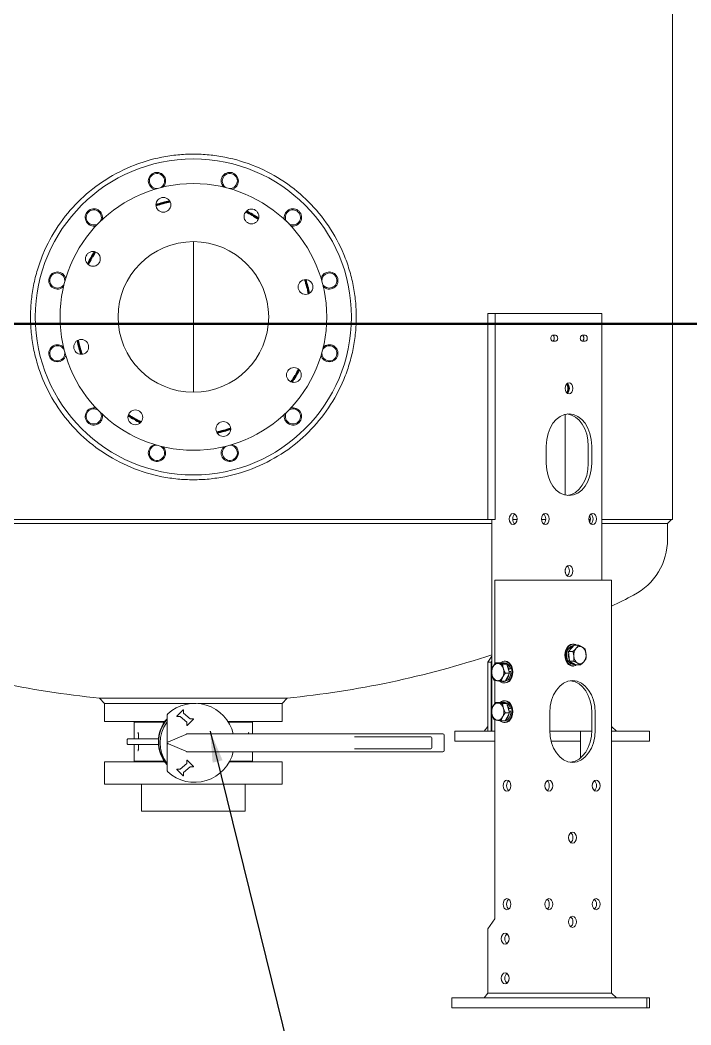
# Model space of a CAD drawing. Header units: inches. Extents: x 20 to 536, y 8 to 344.
# Drawn here: x 251.6 to 285.5, y 43.4 to 94.2 of the extents above; entities that cross this region are included whole.
import ezdxf

# ---------------------------------------------------------------- set-up
doc = ezdxf.new("R2010")
doc.units = ezdxf.units.IN
doc.header["$LTSCALE"] = 16
doc.header["$MEASUREMENT"] = 0
doc.linetypes.add('DOUBLE_DASH_CHAIN', pattern=[1.2403, 0.6614, -0.0827, 0.1654, -0.0827, 0.1654, -0.0827])
for name, color, linetype, lineweight in [('Section Line', 7, 'DOUBLE_DASH_CHAIN', 50), ('Symbol (ANSI)', 7, 'Continuous', 25), ('Visible (ANSI)', 7, 'Continuous', 50)]:
    doc.layers.add(name, color=color, linetype=linetype, lineweight=lineweight)
doc.styles.add('MEMCOR Medium', font='arial.ttf')
doc.dimstyles.new('Default (ANSI)$7', dxfattribs={"dimscale": 16, "dimtxt": 0.15, "dimasz": 0.098425, "dimexe": 0.125, "dimexo": 0.0625, "dimgap": 0.031496, "dimtad": 0, "dimtih": 1, "dimtoh": 1, "dimdec": 4, "dimrnd": 1e-08, "dimzin": 3, "dimdsep": 46, "dimlunit": 5, "dimtxsty": 'MEMCOR Medium', "dimcen": 0.09, "dimdle": 0.393701, "dimclrd": 256, "dimclre": 256, "dimclrt": 256, "dimadec": 0, "dimazin": 1, "dimtfac": 0.8, "dimtofl": 0, "dimtmove": 0, "dimatfit": 3, "dimfxl": 1, "dimfrac": 1, "dimtolj": 1, "dimtzin": 4, "dimlwd": -1, "dimlwe": -1, "dimarcsym": 0})

# ---------------------------------------------------------------- blocks, each defined once
blk = doc.blocks.new('2dTransSection0')
at = {"layer": 'Section Line', "linetype": 'DOUBLE_DASH_CHAIN', "ltscale": 0.544024}
blk.add_line((14.4706, 4.9287), (18.2002, 4.9287), dxfattribs=at)
at = {"layer": 'Section Line', "linetype": 'Continuous'}
blk.add_line((17.8443, 4.9287), (18.2002, 4.9287), dxfattribs=at)

msp = doc.modelspace()

# ---------------------------------------------------------------- linework, layer by layer
at = {"layer": 'Visible (ANSI)', "linetype": 'Continuous', "lineweight": 18}
for p, q in [((284.61785, 95.45079), (284.61785, 68.95079)), ((260.36814, 83.01329), (260.36814, 75.38829)), ((260.36814, 75.38829), (260.36814, 83.01329)), ((275.26363, 79.37279), (275.63689, 79.37279)), ((275.26363, 79.37279), (275.26363, 68.95079)), ((275.63689, 79.37279), (276.94736, 79.37279)), ((275.63689, 79.37279), (275.63689, 68.95079)), ((276.94736, 79.37279), (277.92317, 79.37279)), ((277.92317, 79.37279), (280.83645, 79.37279)), ((280.83645, 79.37279), (281.03854, 79.37279)), ((281.03854, 65.86879), (281.03854, 79.37279)), ((278.5631, 78.27779), (278.69745, 78.27779)), ((278.69745, 77.96779), (278.5631, 77.96779)), ((280.06217, 78.27779), (280.19652, 78.27779)), ((280.19652, 77.96779), (280.06217, 77.96779)), ((279.19167, 70.17465), (279.19167, 74.27093)), ((278.22722, 71.78279), (278.22722, 72.66279)), ((280.35562, 71.78279), (280.35562, 72.66279)), ((280.53239, 72.66279), (280.53239, 71.78279)), ((275.47936, 68.75079), (245.25692, 68.75079)), ((245.47265, 68.95079), (275.26363, 68.95079)), ((275.26363, 68.95079), (275.63689, 68.95079)), ((275.47936, 61.37992), (275.47936, 68.95079)), ((276.53078, 68.95079), (276.74876, 68.95079)), ((276.67204, 68.75079), (276.6075, 68.75079)), ((277.98601, 68.95079), (278.20398, 68.95079)), ((278.12726, 68.75079), (278.06273, 68.75079)), ((280.37885, 68.95079), (280.46107, 68.95079)), ((281.03854, 68.95079), (284.61785, 68.95079)), ((284.36814, 68.75079), (281.03854, 68.75079)), ((284.36814, 68.75079), (284.56814, 68.95079)), ((284.36814, 68.75079), (284.36814, 67.95079)), ((279.19167, 66.25455), (279.19167, 66.42903)), ((275.61912, 65.86879), (276.8118, 65.86879)), ((275.61912, 61.62785), (275.61912, 65.86879)), ((276.8118, 65.86879), (277.78761, 65.86879)), ((277.78761, 65.86879), (281.32556, 65.86879)), ((281.32556, 65.86879), (281.52765, 65.86879)), ((281.52765, 44.96879), (281.52765, 65.86879)), ((279.35816, 62.26752), (279.63941, 62.57898)), ((279.55658, 62.62997), (279.60113, 62.62997)), ((279.63941, 62.57898), (279.85485, 62.57898)), ((279.40827, 61.76733), (279.35816, 62.26752)), ((279.35816, 62.26752), (279.5736, 62.26752)), ((279.60113, 62.55014), (279.61337, 62.55014)), ((275.47936, 62.02514), (275.26557, 61.72279)), ((275.26557, 61.72279), (275.26557, 58.22279)), ((275.44235, 61.72279), (275.26557, 61.72279)), ((275.47936, 61.77514), (275.44235, 61.72279)), ((275.44235, 61.72279), (275.44235, 58.22279)), ((275.87736, 61.68406), (275.66192, 61.68406)), ((275.87736, 61.68406), (276.23186, 61.62187)), ((276.23186, 61.62187), (276.01642, 61.62187)), ((276.01652, 61.69014), (276.10491, 61.69014)), ((276.14945, 61.76997), (276.10491, 61.76997)), ((276.23186, 61.62187), (276.37102, 61.1566)), ((279.73962, 61.5786), (279.40827, 61.76733)), ((279.40827, 61.76733), (279.6237, 61.76733)), ((279.60113, 61.60744), (279.68899, 61.60744)), ((279.73962, 61.5786), (279.95506, 61.5786)), ((275.47936, 59.37992), (275.47936, 61.08097)), ((276.37102, 61.1566), (276.15558, 61.1566)), ((276.37102, 61.1566), (276.15569, 60.75352)), ((276.33003, 61.37878), (276.30659, 61.372)), ((276.31364, 61.34844), (276.41842, 61.37878)), ((276.33003, 61.37878), (276.41842, 61.37878)), ((276.3447, 61.24462), (276.34926, 61.24594)), ((276.34926, 61.24594), (276.43765, 61.24594)), ((279.55658, 61.52761), (279.60113, 61.52761)), ((275.61912, 59.62785), (275.61912, 60.80779)), ((276.15569, 60.75352), (275.94025, 60.75352)), ((276.01652, 60.74744), (276.10491, 60.74744)), ((276.14945, 60.66761), (276.10491, 60.66761)), ((255.61929, 59.90476), (265.11699, 59.90476)), ((255.86814, 59.63083), (255.61929, 59.90476)), ((255.86814, 58.71829), (255.86814, 59.63083)), ((260.2766, 59.63083), (255.86814, 59.63083)), ((264.86814, 59.63083), (260.5925, 59.63083)), ((264.86814, 59.63083), (265.11699, 59.90476)), ((264.86814, 58.71829), (264.86814, 59.63083)), ((275.87736, 59.68406), (275.66192, 59.68406)), ((275.87736, 59.68406), (276.23186, 59.62187)), ((276.23186, 59.62187), (276.01642, 59.62187)), ((276.01652, 59.69014), (276.10491, 59.69014)), ((276.14945, 59.76997), (276.10491, 59.76997)), ((276.23186, 59.62187), (276.37102, 59.1566)), ((259.84993, 59.30067), (259.53593, 58.98667)), ((259.867, 59.14437), (259.867, 59.2936)), ((260.20952, 58.85347), (259.87059, 59.1367)), ((275.47936, 58.22279), (275.47936, 59.08097)), ((276.37102, 59.1566), (276.15558, 59.1566)), ((276.37102, 59.1566), (276.15569, 58.75352)), ((276.33003, 59.37878), (276.30659, 59.372)), ((276.31364, 59.34844), (276.41842, 59.37878)), ((276.33003, 59.37878), (276.41842, 59.37878)), ((276.3447, 59.24462), (276.34926, 59.24594)), ((276.34926, 59.24594), (276.43765, 59.24594)), ((278.404, 58.27879), (278.404, 59.15879)), ((280.53239, 58.27879), (280.53239, 59.15879)), ((280.70917, 59.15879), (280.70917, 58.27879)), ((258.92232, 58.71829), (255.86814, 58.71829)), ((257.41538, 58.71829), (257.37601, 58.67892)), ((258.89523, 58.67892), (257.37601, 58.67892)), ((257.37601, 58.67892), (257.37601, 57.83247)), ((259.03455, 59.01185), (259.03455, 57.65177)), ((259.543, 58.9696), (259.69328, 58.9696)), ((259.69969, 58.96727), (260.03862, 58.68404)), ((260.04221, 58.67637), (260.04221, 58.52714)), ((260.05928, 58.52007), (260.37328, 58.83407)), ((260.36621, 58.85114), (260.21593, 58.85114)), ((264.86814, 58.71829), (262.1171, 58.71829)), ((263.36027, 58.67892), (262.14176, 58.67892)), ((263.3209, 58.71829), (263.36027, 58.67892)), ((263.36027, 58.67892), (263.36027, 58.08708)), ((275.61912, 48.71879), (275.61912, 58.80779)), ((276.15569, 58.75352), (275.94025, 58.75352)), ((276.01652, 58.74744), (276.10491, 58.74744)), ((276.14945, 58.66761), (276.10491, 58.66761)), ((257.5895, 57.83247), (257.5895, 58.02032)), ((259.97999, 58.06389), (259.10835, 57.69344)), ((259.97999, 58.06389), (260.01296, 58.0779)), ((260.02705, 58.08389), (260.01296, 58.0779)), ((260.0427, 58.08708), (260.06406, 58.08708)), ((262.31155, 58.08708), (260.06406, 58.08708)), ((262.37741, 58.08708), (262.31155, 58.08708)), ((267.05941, 58.08708), (262.37741, 58.08708)), ((267.05941, 58.08708), (267.08255, 58.08708)), ((272.93455, 58.08708), (267.08255, 58.08708)), ((272.93455, 58.08708), (272.99955, 58.08708)), ((273.05955, 57.24708), (273.05955, 58.02708)), ((273.5939, 58.22279), (273.88679, 58.22279)), ((273.5939, 58.22279), (273.5939, 57.72279)), ((275.47936, 58.22279), (273.88679, 58.22279)), ((275.08879, 58.22279), (275.26557, 58.47279)), ((275.26557, 58.47279), (275.26557, 58.22279)), ((275.61912, 58.22279), (275.47936, 58.22279)), ((280.53171, 58.22279), (278.40468, 58.22279)), ((279.9561, 58.22279), (279.9561, 56.86717)), ((281.52765, 58.47279), (281.77765, 58.22279)), ((283.16404, 58.22279), (281.52765, 58.22279)), ((283.16404, 58.22279), (283.45693, 58.22279)), ((283.45693, 58.22279), (283.45693, 57.72279)), ((257.02319, 57.57656), (257.02319, 57.81278)), ((257.04288, 57.83247), (257.29195, 57.83247)), ((257.29195, 57.55687), (257.04288, 57.55687)), ((257.29195, 57.83247), (258.60201, 57.83247)), ((258.60201, 57.55687), (257.29195, 57.55687)), ((257.37601, 57.55687), (257.37601, 56.71042)), ((257.5895, 57.36902), (257.5895, 57.55687)), ((259.03455, 57.65177), (259.03455, 56.26231)), ((259.06064, 57.67317), (259.09455, 57.68758)), ((259.09455, 57.58658), (259.07108, 57.59655)), ((259.09455, 57.68758), (259.10835, 57.69344)), ((259.10835, 57.58072), (259.09455, 57.58658)), ((259.10835, 57.58072), (259.97999, 57.21027)), ((269.12879, 57.93708), (268.52061, 57.93708)), ((269.12879, 57.93708), (269.14165, 57.93708)), ((272.37455, 57.93708), (269.14165, 57.93708)), ((272.37455, 57.93708), (272.39455, 57.93708)), ((272.43455, 57.37708), (272.43455, 57.89708)), ((273.88679, 57.72279), (273.5939, 57.72279)), ((275.61912, 57.72279), (273.88679, 57.72279)), ((279.6285, 57.72279), (278.47313, 57.72279)), ((279.9561, 57.72279), (279.6285, 57.72279)), ((283.16404, 57.72279), (281.52765, 57.72279)), ((283.45693, 57.72279), (283.16404, 57.72279)), ((260.01296, 57.19625), (259.97999, 57.21027)), ((260.01296, 57.19625), (260.02705, 57.19027)), ((260.06406, 57.18708), (260.0427, 57.18708)), ((260.06406, 57.18708), (262.31155, 57.18708)), ((262.31155, 57.18708), (262.37741, 57.18708)), ((262.37741, 57.18708), (267.05941, 57.18708)), ((263.36027, 57.18708), (263.36027, 56.71042)), ((267.08255, 57.18708), (267.05941, 57.18708)), ((267.08255, 57.18708), (272.93455, 57.18708)), ((268.52061, 57.33708), (269.12879, 57.33708)), ((269.14165, 57.33708), (269.12879, 57.33708)), ((269.14165, 57.33708), (272.37455, 57.33708)), ((272.39455, 57.33708), (272.37455, 57.33708)), ((272.99955, 57.18708), (272.93455, 57.18708)), ((255.86814, 56.67105), (258.92232, 56.67105)), ((255.86814, 56.67105), (255.86814, 55.54605)), ((257.37601, 56.71042), (258.89523, 56.71042)), ((257.41538, 56.67105), (257.37601, 56.71042)), ((260.03862, 56.59012), (259.69969, 56.30688)), ((260.04221, 56.74702), (260.04221, 56.59779)), ((260.37328, 56.44009), (260.05928, 56.75409)), ((262.18577, 56.67105), (264.86814, 56.67105)), ((262.20692, 56.71042), (263.36027, 56.71042)), ((263.3209, 56.67105), (263.36027, 56.71042)), ((264.86814, 56.67105), (264.86814, 55.54605)), ((259.53593, 56.28749), (259.84993, 55.97349)), ((259.69328, 56.30456), (259.543, 56.30456)), ((259.867, 55.98056), (259.867, 56.12979)), ((259.87059, 56.13746), (260.20952, 56.42069)), ((260.21593, 56.42302), (260.36621, 56.42302)), ((255.86814, 55.54605), (264.86814, 55.54605)), ((257.74314, 55.54605), (257.74314, 54.17105)), ((262.99314, 55.54605), (262.99314, 54.17105)), ((257.74314, 54.17105), (262.99314, 54.17105)), ((275.26557, 48.21879), (275.61912, 48.71879)), ((275.26557, 44.96879), (275.26557, 48.21879)), ((275.08879, 44.71879), (275.26557, 44.96879)), ((275.26557, 44.96879), (276.8118, 44.96879)), ((276.8118, 44.96879), (277.78761, 44.96879)), ((277.78761, 44.96879), (281.32556, 44.96879)), ((281.32556, 44.96879), (281.52765, 44.96879)), ((281.52765, 44.96879), (281.77765, 44.71879)), ((273.45007, 44.71879), (273.74296, 44.71879)), ((273.45007, 44.71879), (273.45007, 44.21879)), ((275.86428, 44.71879), (273.74296, 44.71879)), ((275.86428, 44.71879), (277.27849, 44.71879)), ((283.0202, 44.71879), (277.27849, 44.71879)), ((283.0202, 44.71879), (283.31309, 44.71879)), ((283.31309, 44.71879), (283.31309, 44.21879)), ((283.31309, 44.71879), (283.45693, 44.71879)), ((283.45693, 44.71879), (283.45693, 44.21879)), ((273.74296, 44.21879), (273.45007, 44.21879)), ((275.86428, 44.21879), (273.74296, 44.21879)), ((277.27849, 44.21879), (275.86428, 44.21879)), ((283.0202, 44.21879), (277.27849, 44.21879)), ((283.31309, 44.21879), (283.0202, 44.21879)), ((283.45693, 44.21879), (283.31309, 44.21879))]:
    msp.add_line(p, q, dxfattribs=at)
for centre, radius in [((260.36814, 79.20079), 8), ((260.36814, 79.20079), 6.75), ((258.85155, 84.87667), 0.375), ((263.3092, 84.28664), 0.375), ((260.36814, 79.20079), 3.8125), ((255.2823, 82.14185), 0.375), ((266.04402, 80.71738), 0.375), ((254.69226, 77.6842), 0.375), ((265.45398, 76.25973), 0.375), ((257.42708, 74.11495), 0.375), ((261.88473, 73.52492), 0.375)]:
    msp.add_circle(centre, radius, dxfattribs=at)
for centre, radius, start, end in [((258.52406, 86.08301), 0.4375, 315.084367, 254.915633), ((262.21223, 86.08301), 0.4375, 285.084367, 224.915633), ((258.52406, 86.08301), 0.38281, 296.281716, 273.718284), ((262.21223, 86.08301), 0.38281, 266.281716, 243.718284), ((255.33, 84.23893), 0.4375, 345.084367, 284.915633), ((255.33, 84.23893), 0.38281, 326.281716, 303.718284), ((265.40628, 84.23893), 0.4375, 255.084367, 194.915633), ((265.40628, 84.23893), 0.38281, 236.281716, 213.718284), ((253.48592, 81.04488), 0.4375, 15.084367, 314.915633), ((253.48592, 81.04488), 0.38281, 356.281716, 333.718284), ((267.25036, 81.04488), 0.4375, 225.084367, 164.915633), ((267.25036, 81.04488), 0.38281, 206.281716, 183.718284), ((253.48592, 77.35671), 0.4375, 45.084367, 344.915633), ((253.48592, 77.35671), 0.38281, 26.281716, 3.718284), ((267.25036, 77.35671), 0.4375, 195.084367, 134.915633), ((267.25036, 77.35671), 0.38281, 176.281716, 153.718284), ((255.33, 74.16266), 0.4375, 75.084367, 14.915633), ((255.33, 74.16266), 0.38281, 56.281716, 33.718284), ((265.40628, 74.16266), 0.4375, 165.084367, 104.915633), ((265.40628, 74.16266), 0.38281, 146.281716, 123.718284), ((258.52406, 72.31857), 0.4375, 105.084367, 44.915633), ((258.52406, 72.31857), 0.38281, 86.281716, 63.718284), ((262.21223, 72.31857), 0.4375, 135.084367, 74.915633), ((262.21223, 72.31857), 0.38281, 116.281716, 93.718284), ((281.17814, 67.94633), 3.19, 297.465512, 0.080147), ((260.36814, 107.98079), 48.31, 295.975991, 297.465512), ((260.36814, 107.98079), 48.31, 251.772129, 264.35874), ((260.36814, 107.98079), 48.31, 275.64126, 288.227871), ((260.43455, 57.63708), 2, 13.002878, 132.843643), ((259.15955, 59.01185), 0.125, 132.843643, 180), ((259.857, 59.2936), 0.01, 0, 135), ((259.877, 59.14437), 0.01, 180, 230.116104), ((260.36814, 57.69467), 1.7715, 138.833771, 221.166229), ((260.36814, 57.69467), 1.75, 139.64541, 220.35459), ((260.43455, 57.63708), 1.75, 143.767952, 216.232048), ((258.97455, 58.70689), 0.06, 323.767952, 0), ((259.543, 58.9796), 0.01, 135, 270), ((259.69328, 58.9596), 0.01, 50.116104, 90), ((260.03221, 58.67637), 0.01, 0, 50.116104), ((260.05221, 58.52714), 0.01, 180, 315), ((260.21593, 58.86114), 0.01, 230.116104, 270), ((260.36621, 58.84114), 0.01, 315, 90), ((260.0427, 58.04708), 0.04, 90, 113.025492), ((272.99955, 58.02708), 0.06, 0, 90), ((257.04288, 57.81278), 0.01969, 90, 180), ((257.04288, 57.57656), 0.01969, 180, 270), ((259.08411, 57.61795), 0.06, 130.95981, 145.682393), ((259.09455, 57.65177), 0.06, 180.253209, 218.64323), ((259.09455, 57.65177), 0.06, 218.64323, 246.974508), ((272.39455, 57.89708), 0.04, 0, 90), ((260.43455, 57.63708), 2, 227.156357, 346.997122), ((260.0427, 57.22708), 0.04, 246.974508, 270), ((272.39455, 57.37708), 0.04, 270, 0), ((272.99955, 57.24708), 0.06, 270, 0), ((258.97455, 56.56727), 0.06, 0, 36.232048), ((260.03221, 56.59779), 0.01, 309.883896, 0), ((260.05221, 56.74702), 0.01, 45, 180), ((259.15955, 56.26231), 0.125, 180, 227.156357), ((259.543, 56.29456), 0.01, 90, 225), ((259.69328, 56.31456), 0.01, 270, 309.883896), ((259.857, 55.98056), 0.01, 225, 0), ((259.877, 56.12979), 0.01, 129.883896, 180), ((260.21593, 56.41302), 0.01, 90, 129.883896), ((260.36621, 56.43302), 0.01, 270, 45)]:
    msp.add_arc(centre, radius, start, end, dxfattribs=at)
at = {"layer": 'Visible (ANSI)'}
for start, end in [(101.444164, 108.475695), (56.444164, 63.475695), (146.444164, 153.475695), (11.444164, 18.475695), (191.444164, 198.475695), (326.444164, 333.475695), (236.444164, 243.475695), (281.444164, 288.475695)]:
    msp.add_arc((260.36814, 79.20079), 5.968, start, end, dxfattribs=at)
at = {"layer": 'Visible (ANSI)', "linetype": 'Continuous', "lineweight": 18}
for centre, major_axis, start_param, end_param in [((278.5631, 78.12279), (0, -0.155), 3.14159265, 6.28318531), ((278.52067, 78.12279), (0, -0.155), 0.19477764, 2.94681501), ((278.69745, 78.12279), (0, 0.155), 3.14159265, 6.28318531), ((280.06217, 78.12279), (0, -0.155), 3.14159265, 6.28318531), ((280.01974, 78.12279), (0, -0.155), 0.19477764, 2.94681501), ((280.19652, 78.12279), (0, 0.155), 3.14159265, 6.28318531), ((279.15849, 75.58279), (0, 0.29528), 3.75730795, 5.66747001), ((279.20303, 75.58279), (0, 0.28), 3.60436277, 5.82041519), ((279.13065, 75.58279), (0, -0.27234), 0.6749684, 2.46662425), ((279.37981, 72.66279), (0, 1.63), 4.71238898, 7.85398163), ((279.20303, 72.66279), (0, 1.63), 4.71238898, 6.20642283), ((279.37981, 71.78279), (0, -1.63), 4.71238898, 7.85398163), ((279.20303, 71.78279), (0, -1.63), 0.07676248, 1.57079633), ((276.72816, 68.97279), (0, -0.28), 3.60436277, 5.82041519), ((278.00661, 68.97279), (0, 0.28), 3.60436277, 5.82041519), ((280.39946, 68.97279), (0, 0.28), 3.60436277, 5.82041519), ((280.26369, 68.97279), (0, -0.28), 0.90964484, 2.23194781), ((279.20303, 66.34179), (0, 0.28), 3.60436277, 5.82041519), ((279.55658, 62.07879), (0, -0.55118), 3.14159265, 6.28318531), ((279.60113, 62.07879), (0, -0.55118), 2.70804813, 6.71672983), ((279.60113, 62.07879), (0, 0.47135), 0, 3.14159265), ((279.68951, 62.07879), (0, 0.47135), 1.33022992, 2.09282341), ((279.68951, 62.07879), (0, 0.47135), 0.28303237, 1.04562586), ((279.93258, 62.07879), (0, -0.4375), 3.80592177, 4.85311932), ((279.93258, 62.07879), (0, 0.4375), 5.90031687, 6.94751442), ((279.93258, 62.07879), (0, 0.4375), 4.85311932, 5.90031687), ((279.93258, 62.07879), (0, 0.4375), 3.80592177, 4.85311932), ((275.77345, 61.21879), (0, 0.4375), 6.15976516, 7.20696271), ((275.77345, 61.21879), (0, 0.4375), 5.11256761, 6.15976516), ((276.10491, 61.21879), (0, 0.55118), 2.551696, 6.85822873), ((276.01652, 61.21879), (0, 0.47135), 5.77846841, 6.54106191), ((276.10491, 61.21879), (0, 0.47135), 5.05870203, 6.28318531), ((276.14945, 61.21879), (0, 0.55118), 3.14159265, 6.28318531), ((279.68951, 62.07879), (0, -0.47135), 5.51902012, 6.28161362), ((279.93258, 62.07879), (0, -0.4375), 4.85311932, 5.90031687), ((279.93258, 62.07879), (0, -0.4375), 5.90031687, 6.94751442), ((275.77345, 61.21879), (0, -0.4375), 4.06537006, 5.11256761), ((275.77345, 61.21879), (0, -0.4375), 5.11256761, 6.15976516), ((275.77345, 61.21879), (0, 0.4375), 4.06537006, 5.11256761), ((276.10491, 61.21879), (0, -0.47135), 0, 1.62842094), ((276.01652, 61.21879), (0, -0.47135), 0.54248066, 1.30507415), ((276.01652, 61.21879), (0, -0.47135), 1.91710938, 2.3522717), ((276.01652, 61.21879), (0, -0.47135), 1.58967821, 1.62842094), ((275.77345, 61.21879), (0, -0.4375), 6.15976516, 7.20696271), ((276.01652, 61.21879), (0, -0.47135), 6.12235068, 6.44401994), ((279.55658, 59.15879), (0, 1.63), 4.71238898, 7.85398163), ((279.37981, 59.15879), (0, 1.63), 4.71238898, 6.20642283), ((275.77345, 59.21879), (0, 0.4375), 6.15976516, 7.20696271), ((275.77345, 59.21879), (0, 0.4375), 5.11256761, 6.15976516), ((276.10491, 59.21879), (0, 0.55118), 2.551696, 6.85822873), ((276.01652, 59.21879), (0, 0.47135), 5.77846841, 6.54106191), ((276.10491, 59.21879), (0, 0.47135), 5.05870203, 6.28318531), ((276.14945, 59.21879), (0, 0.55118), 3.14159265, 6.28318531), ((276.01652, 59.21879), (0, -0.47135), 1.91710938, 2.3522717), ((275.77345, 59.21879), (0, -0.4375), 4.06537006, 5.11256761), ((275.77345, 59.21879), (0, -0.4375), 5.11256761, 6.15976516), ((275.77345, 59.21879), (0, 0.4375), 4.06537006, 5.11256761), ((276.10491, 59.21879), (0, -0.47135), 0, 1.62842094), ((276.01652, 59.21879), (0, -0.47135), 0.54248066, 1.30507415), ((276.01652, 59.21879), (0, -0.47135), 1.58967821, 1.62842094), ((275.77345, 59.21879), (0, -0.4375), 6.15976516, 7.20696271), ((276.01652, 59.21879), (0, -0.47135), 6.12235068, 6.44401994), ((279.55658, 58.27879), (0, -1.63), 4.71238898, 7.85398163), ((279.37981, 58.27879), (0, -1.63), 0.07676248, 1.57079633), ((276.41582, 55.46879), (0, -0.28), 3.60436277, 5.82041519), ((278.18359, 55.46879), (0, 0.28), 3.60436277, 5.82041519), ((280.57602, 55.46879), (0, 0.28), 3.60436277, 5.82041519), ((279.37981, 52.83779), (0, 0.28), 3.60436277, 5.82041519), ((276.41582, 49.46879), (0, -0.28), 3.60436277, 5.82041519), ((278.18359, 49.46879), (0, 0.28), 3.60436277, 5.82041519), ((280.57602, 49.46879), (0, 0.28), 3.60436277, 5.82041519), ((279.37981, 48.57479), (0, 0.28), 3.60436277, 5.82041519), ((276.32623, 47.71879), (0, -0.28), 3.60436277, 5.82041519), ((276.32623, 45.71879), (0, -0.28), 3.60436277, 5.82041519)]:
    msp.add_ellipse(centre, major_axis=major_axis, ratio=0.70710678, start_param=start_param, end_param=end_param, dxfattribs=at)
for centre, major_axis in [((279.37981, 75.58279), (0, -0.28)), ((276.55138, 68.97279), (0, 0.28)), ((278.18338, 68.97279), (0, -0.28)), ((280.57623, 68.97279), (0, -0.28)), ((279.37981, 66.34179), (0, -0.28)), ((276.23905, 55.46879), (0, 0.28)), ((278.36037, 55.46879), (0, -0.28)), ((280.7528, 55.46879), (0, -0.28)), ((279.55658, 52.83779), (0, -0.28)), ((276.23905, 49.46879), (0, 0.28)), ((278.36037, 49.46879), (0, -0.28)), ((280.7528, 49.46879), (0, -0.28)), ((279.55658, 48.57479), (0, -0.28)), ((276.14945, 47.71879), (0, -0.28)), ((276.14945, 45.71879), (0, -0.28))]:
    msp.add_ellipse(centre, major_axis=major_axis, ratio=0.70710678, dxfattribs=at)
for points, knots in [([(252.49198, 76.76634), (252.56856, 76.51857), (252.657, 76.27399), (252.96757, 75.52741), (253.22954, 75.04233), (253.8333, 74.14626), (254.17515, 73.73526), (254.90243, 73.00799), (255.31334, 72.66616), (256.20946, 72.06232), (256.69467, 71.80026), (257.70908, 71.37828), (258.23916, 71.21803), (259.04057, 71.06002), (259.30874, 71.02094), (259.84204, 70.96942), (260.10716, 70.95698), (260.62912, 70.95698), (260.89424, 70.96942), (261.42754, 71.02094), (261.69571, 71.06002), (262.49712, 71.21803), (263.0272, 71.37828), (264.04161, 71.80026), (264.52682, 72.06232), (265.42294, 72.66616), (265.83385, 73.00799), (266.56113, 73.73526), (266.90298, 74.14626), (267.50674, 75.04233), (267.76871, 75.52741), (268.08511, 76.28801), (268.17803, 76.54722), (268.33723, 77.07252), (268.4035, 77.33862), (268.50886, 77.87287), (268.54795, 78.14106), (268.5995, 78.67447), (268.61196, 78.93968), (268.61196, 79.4619), (268.5995, 79.72712), (268.54795, 80.26052), (268.50886, 80.52871), (268.4035, 81.06296), (268.33723, 81.32906), (268.17803, 81.85437), (268.08511, 82.11357), (267.76871, 82.87418), (267.50674, 83.35925), (266.90298, 84.25532), (266.56113, 84.66632), (265.83385, 85.3936), (265.42294, 85.73542), (264.52682, 86.33927), (264.04161, 86.60133), (263.0272, 87.0233), (262.49712, 87.18355), (261.69571, 87.34157), (261.42754, 87.38064), (260.89424, 87.43216), (260.62912, 87.44461), (260.10716, 87.44461), (259.84204, 87.43216), (259.30874, 87.38064), (259.04057, 87.34157), (258.23916, 87.18355), (257.70908, 87.0233), (256.69467, 86.60133), (256.20946, 86.33927), (255.31334, 85.73542), (254.90243, 85.3936), (254.17515, 84.66632), (253.8333, 84.25532), (253.22954, 83.35925), (252.96757, 82.87418), (252.65117, 82.11357), (252.55825, 81.85437), (252.39906, 81.32906), (252.33278, 81.06296), (252.22742, 80.52871), (252.18833, 80.26052), (252.13678, 79.72712), (252.12432, 79.4619), (252.12432, 79.20079)], [6.0789693, 6.0789693, 6.0789693, 6.0789693, 7.95861986, 7.95861986, 11.93792978, 11.93792978, 15.91723971, 15.91723971, 19.89454388, 19.89454388, 23.87184804, 23.87184804, 27.84915221, 27.84915221, 29.8378043, 29.8378043, 31.82645638, 31.82645638, 33.81510846, 33.81510846, 35.80376055, 35.80376055, 39.78106471, 39.78106471, 43.75836888, 43.75836888, 47.73567305, 47.73567305, 51.71498297, 51.71498297, 55.6942929, 55.6942929, 57.68394787, 57.68394787, 59.67360283, 59.67360283, 61.66325779, 61.66325779, 63.65291276, 63.65291276, 65.64256772, 65.64256772, 67.63222268, 67.63222268, 69.62187765, 69.62187765, 71.61153261, 71.61153261, 75.59084254, 75.59084254, 79.57015247, 79.57015247, 83.54745663, 83.54745663, 87.5247608, 87.5247608, 91.50206497, 91.50206497, 93.49071705, 93.49071705, 95.47936914, 95.47936914, 97.46802122, 97.46802122, 99.4566733, 99.4566733, 103.43397747, 103.43397747, 107.41128164, 107.41128164, 111.3885858, 111.3885858, 115.36789573, 115.36789573, 119.34720566, 119.34720566, 121.33686062, 121.33686062, 123.32651559, 123.32651559, 125.31617055, 125.31617055, 127.30582551, 127.30582551, 127.30582551, 127.30582551]), ([(252.12432, 79.20079), (252.12432, 78.93968), (252.13678, 78.67447), (252.18833, 78.14106), (252.22742, 77.87287), (252.33278, 77.33862), (252.39906, 77.07252), (252.48305, 76.79535), (252.4875, 76.78084), (252.49198, 76.76634)], [127.30582551, 127.30582551, 127.30582551, 127.30582551, 129.29548048, 129.29548048, 131.28513544, 131.28513544, 133.27479041, 133.27479041, 133.38479482, 133.38479482, 133.38479482, 133.38479482]), ([(257.5895, 58.02032), (257.5895, 58.03778), (257.58859, 58.05525), (257.5852, 58.08808), (257.58272, 58.10347), (257.57708, 58.12928), (257.57398, 58.14002), (257.56869, 58.15485), (257.56641, 58.15983), (257.56434, 58.16374), (257.56387, 58.16444), (257.56388, 58.16444)], [0, 0, 0, 0, 0.161515019, 0.161515019, 0.320400342, 0.320400342, 0.464793186, 0.464793186, 0.581087139, 0.581087139, 0.639252146, 0.639252146, 0.639252146, 0.639252146]), ([(263.1724, 58.16444), (263.1724, 58.16444), (263.17205, 58.16391), (263.17062, 58.16129), (263.16922, 58.15842), (263.16567, 58.14972), (263.16341, 58.1433), (263.15855, 58.12647), (263.15598, 58.11547), (263.15288, 58.09817), (263.15202, 58.0927), (263.15124, 58.08708)], [0.25121693, 0.25121693, 0.25121693, 0.25121693, 0.301774061, 0.301774061, 0.384608207, 0.384608207, 0.490235729, 0.490235729, 0.621034518, 0.621034518, 0.678253005, 0.678253005, 0.678253005, 0.678253005]), ([(259.04687, 57.64347), (259.04185, 57.64567), (259.03918, 57.64723), (259.03662, 57.64892), (259.03584, 57.64954), (259.03481, 57.65063), (259.03455, 57.65111), (259.03455, 57.65151)], [0, 0, 0, 0, 0.055402638, 0.055402638, 0.091701074, 0.091701074, 0.127427899, 0.127427899, 0.127427899, 0.127427899]), ([(259.04477, 57.66326), (259.04557, 57.66394), (259.04639, 57.66462), (259.05072, 57.66799), (259.05551, 57.67092), (259.06064, 57.67317)], [0.0923027288, 0.0923027288, 0.0923027288, 0.0923027288, 0.1039513514, 0.1039513514, 0.1517370835, 0.1517370835, 0.1517370835, 0.1517370835]), ([(259.06104, 57.63929), (259.06096, 57.6393), (259.06089, 57.63931), (259.05749, 57.63993), (259.05202, 57.64122), (259.04687, 57.64347)], [-0.0006488507, -0.0006488507, -0.0006488507, -0.0006488507, 0, 0, 0.02871512, 0.02871512, 0.02871512, 0.02871512]), ([(257.56388, 57.2249), (257.56388, 57.2249), (257.56423, 57.22543), (257.56566, 57.22805), (257.56706, 57.23092), (257.57062, 57.23962), (257.57287, 57.24604), (257.57773, 57.26287), (257.5803, 57.27387), (257.58494, 57.29978), (257.58688, 57.31503), (257.58901, 57.34335), (257.5895, 57.35619), (257.5895, 57.36902)], [0.25121693, 0.25121693, 0.25121693, 0.25121693, 0.301774061, 0.301774061, 0.384608207, 0.384608207, 0.490235729, 0.490235729, 0.621034518, 0.621034518, 0.771730748, 0.771730748, 0.890481659, 0.890481659, 0.890481659, 0.890481659])]:
    msp.add_open_spline(points, degree=3, knots=knots, dxfattribs=at)
for points, weights in [([(279.74185, 62.42325), (279.80712, 62.49552), (279.85485, 62.57898)], [1, 1.04314139574, 1.01001874936]), ([(279.85485, 62.57898), (279.97126, 62.52841), (280.04815, 62.48462)], [1.01001874936, 1.04314139574, 1]), ([(279.5736, 62.26752), (279.67659, 62.35097), (279.74185, 62.42325)], [1.01001874936, 1.04314139574, 1]), ([(279.62628, 62.01743), (279.61465, 62.13349), (279.5736, 62.26752)], [1, 1.04314139574, 1.01001874936]), ([(280.04815, 62.48462), (280.12504, 62.44082), (280.1862, 62.39025)], [1, 1.04314139574, 1.01001874936]), ([(280.1862, 62.39025), (280.22726, 62.25623), (280.23888, 62.14016)], [1.01001874936, 1.04314139574, 1]), ([(280.23888, 62.14016), (280.25051, 62.02409), (280.23631, 61.89007)], [1, 1.04314139574, 1.01001874936]), ([(275.52662, 61.48252), (275.57659, 61.57606), (275.66192, 61.68406)], [1, 1.04314139574, 1.01001874936]), ([(275.66192, 61.68406), (275.72928, 61.6674), (275.81154, 61.65296)], [1.01001874936, 1.04314139574, 1]), ([(275.81154, 61.65296), (275.8938, 61.63853), (276.01642, 61.62187)], [1, 1.04314139574, 1.01001874936]), ([(276.01642, 61.62187), (276.02608, 61.4972), (276.05837, 61.38923)], [1.01001874936, 1.04314139574, 1]), ([(279.6237, 61.76733), (279.63791, 61.90136), (279.62628, 62.01743)], [1.01001874936, 1.04314139574, 1]), ([(279.81701, 61.67297), (279.74012, 61.71676), (279.6237, 61.76733)], [1, 1.04314139574, 1.01001874936]), ([(279.95506, 61.5786), (279.8939, 61.62917), (279.81701, 61.67297)], [1.01001874936, 1.04314139574, 1]), ([(280.12331, 61.73433), (280.05805, 61.66206), (279.95506, 61.5786)], [1, 1.04314139574, 1.01001874936]), ([(280.23631, 61.89007), (280.18858, 61.80661), (280.12331, 61.73433)], [1.01001874936, 1.04314139574, 1]), ([(275.44658, 61.28098), (275.47665, 61.38899), (275.52662, 61.48252)], [1.01001874936, 1.04314139574, 1]), ([(275.48854, 61.04835), (275.45624, 61.15632), (275.44658, 61.28098)], [1, 1.04314139574, 1.01001874936]), ([(275.58575, 60.81572), (275.52083, 60.94038), (275.48854, 61.04835)], [1.01001874936, 1.04314139574, 1]), ([(276.15558, 61.1566), (276.07025, 61.0486), (276.02029, 60.95506)], [1.01001874936, 1.04314139574, 1]), ([(276.05837, 61.38923), (276.09066, 61.28127), (276.15558, 61.1566)], [1, 1.04314139574, 1.01001874936]), ([(275.73537, 60.78462), (275.65311, 60.79905), (275.58575, 60.81572)], [1, 1.04314139574, 1.01001874936]), ([(275.94025, 60.75352), (275.81763, 60.77019), (275.73537, 60.78462)], [1.01001874936, 1.04314139574, 1]), ([(276.02029, 60.95506), (275.97032, 60.86153), (275.94025, 60.75352)], [1, 1.04314139574, 1.01001874936]), ([(275.52662, 59.48252), (275.57659, 59.57606), (275.66192, 59.68406)], [1, 1.04314139574, 1.01001874936]), ([(275.66192, 59.68406), (275.72928, 59.6674), (275.81154, 59.65296)], [1.01001874936, 1.04314139574, 1]), ([(275.81154, 59.65296), (275.8938, 59.63853), (276.01642, 59.62187)], [1, 1.04314139574, 1.01001874936]), ([(276.01642, 59.62187), (276.02608, 59.4972), (276.05837, 59.38923)], [1.01001874936, 1.04314139574, 1]), ([(275.44658, 59.28098), (275.47665, 59.38899), (275.52662, 59.48252)], [1.01001874936, 1.04314139574, 1]), ([(275.48854, 59.04835), (275.45624, 59.15632), (275.44658, 59.28098)], [1, 1.04314139574, 1.01001874936]), ([(275.58575, 58.81572), (275.52083, 58.94038), (275.48854, 59.04835)], [1.01001874936, 1.04314139574, 1]), ([(276.15558, 59.1566), (276.07025, 59.0486), (276.02029, 58.95506)], [1.01001874936, 1.04314139574, 1]), ([(276.05837, 59.38923), (276.09066, 59.28127), (276.15558, 59.1566)], [1, 1.04314139574, 1.01001874936]), ([(275.73537, 58.78462), (275.65311, 58.79905), (275.58575, 58.81572)], [1, 1.04314139574, 1.01001874936]), ([(275.94025, 58.75352), (275.81763, 58.77019), (275.73537, 58.78462)], [1.01001874936, 1.04314139574, 1]), ([(276.02029, 58.95506), (275.97032, 58.86153), (275.94025, 58.75352)], [1, 1.04314139574, 1.01001874936])]:
    msp.add_rational_spline(points, weights, degree=2, dxfattribs=at)
msp.add_open_spline([(259.03455, 57.65177), (259.03455, 57.65177), (259.03455, 57.65168), (259.03455, 57.65151)], degree=3, dxfattribs=at)

# ---------------------------------------------------------------- block references
at = {"layer": 'Section Line', "xscale": 16, "yscale": 16, "zscale": 16}
msp.add_blockref('2dTransSection0', (0, 0), dxfattribs=at)

# ---------------------------------------------------------------- leaders
at = {"layer": 'Symbol (ANSI)', "annotation_type": 0, "has_hookline": 1, "hookline_direction": 0, "text_width": 72.42892}
msp.add_leader([(261.21748, 58.22251), (266.07566, 38.50461), (267.65046, 38.50461)], dimstyle='Default (ANSI)$7', override={"dimtad": 0}, dxfattribs=at)

doc.saveas('drawing.dxf')
